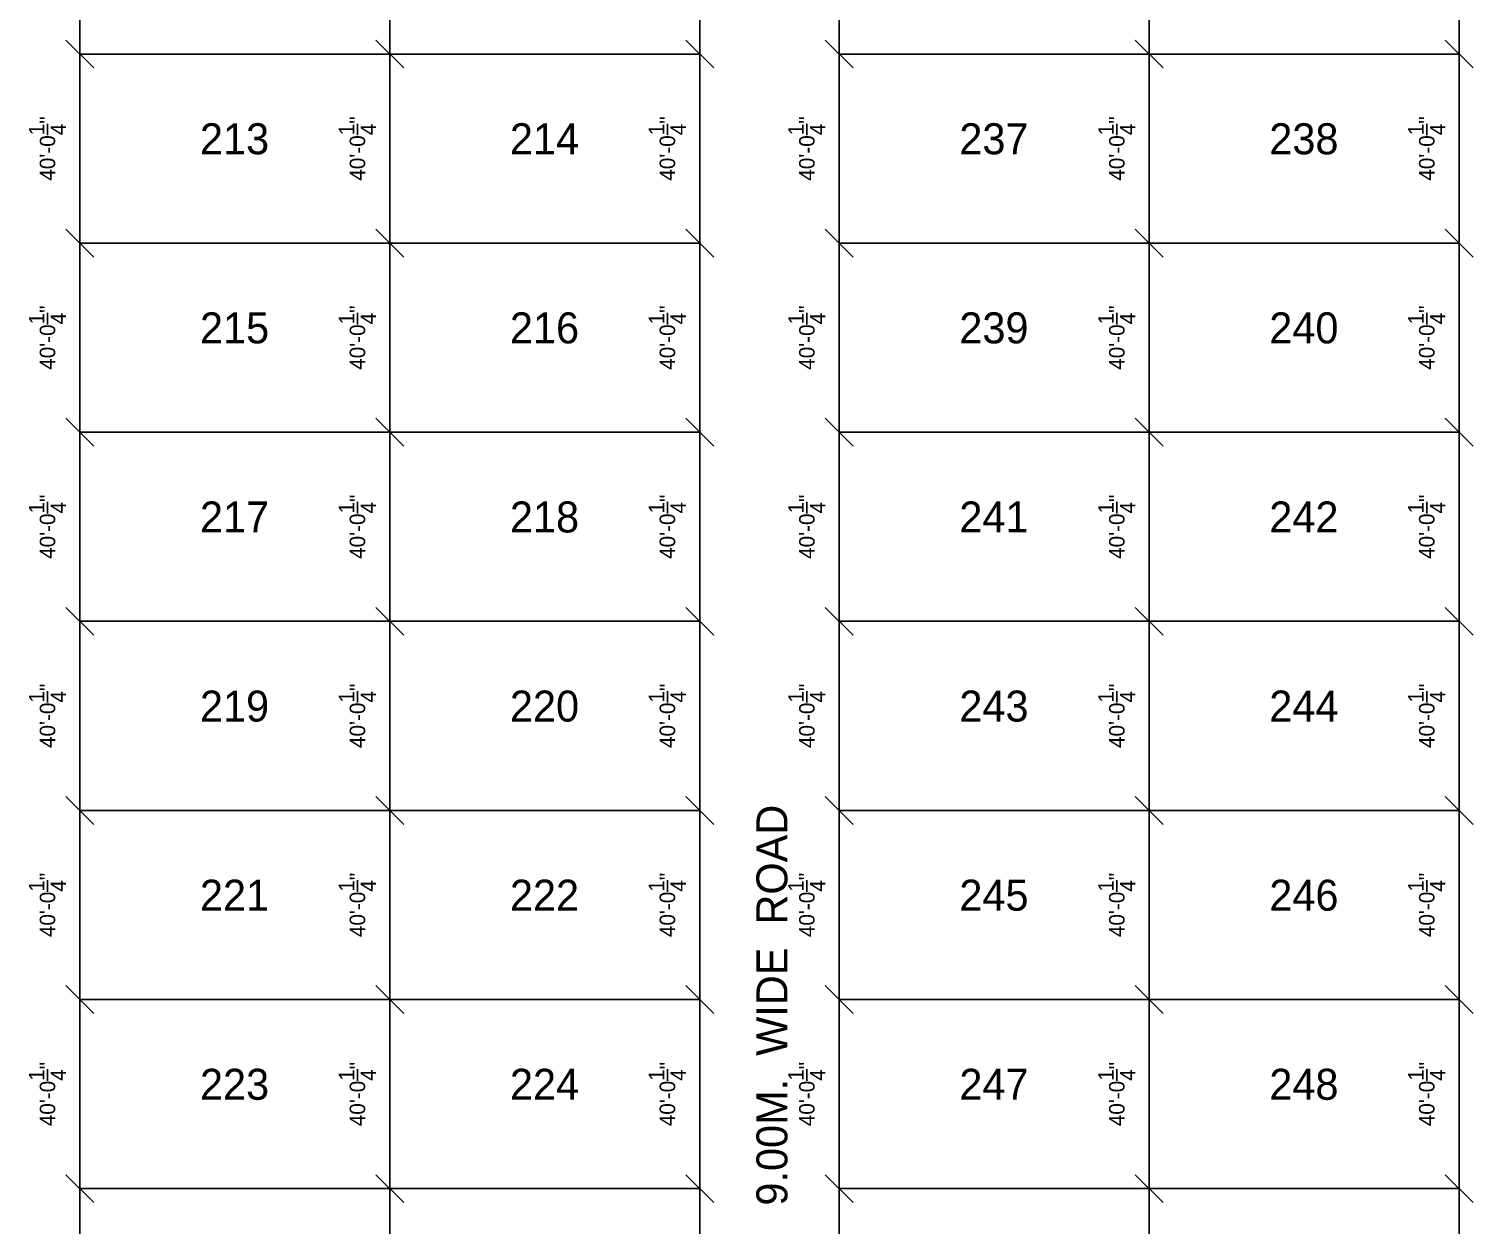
# Model space of a CAD drawing. Header units: inches. Extents: x 250 to 814, y -1477 to -285.
# Drawn here: x 544.35 to 553.67, y -846.83 to -839.11 of the extents above; entities that cross this region are included whole.
import ezdxf

# ---------------------------------------------------------------- set-up
doc = ezdxf.new("R2010")
doc.units = ezdxf.units.IN
doc.header["$MEASUREMENT"] = 0
doc.styles.get("Standard").update_dxf_attribs({"font": 'FRAMDCN.TTF', "height": 0.2})
doc.styles.add('style1', font='FRAMDCN.TTF', dxfattribs={"height": 0.1})
doc.dimstyles.new('Copy of 1000', dxfattribs={"dimtxt": 0.18, "dimasz": 0.18, "dimexe": 0.18, "dimexo": 0.0625, "dimgap": 0.09, "dimtad": 1, "dimtoh": 1, "dimlfac": 393.7, "dimzin": 0, "dimdsep": 46, "dimlunit": 4, "dimtxsty": 'Standard', "dimblk": 'OBLIQUE', "dimcen": 0.09, "dimse1": 1, "dimse2": 1, "dimadec": 0, "dimazin": 0, "dimtfac": 1, "dimtofl": 0, "dimtmove": 0, "dimatfit": 3, "dimfxl": 1, "dimtolj": 1, "dimtzin": 0, "dimarcsym": 0})

# ---------------------------------------------------------------- blocks, each defined once
blk = doc.blocks.new('_Oblique')
at = {"color": 0, "linetype": 'ByBlock', "lineweight": -2}
blk.add_line((-0.5, -0.5), (0.5, 0.5), dxfattribs=at)
blk = doc.blocks.new('*D772')
at = {"color": 0, "lineweight": -2, "transparency": 16777216}
blk.add_line((544.6781, -838.4769), (544.6781, -839.2769), dxfattribs=at)
at = {"layer": 'Defpoints', "color": 0, "transparency": 16777216}
for p in [(544.6781, -838.4769), (544.6781, -839.2769), (544.6781, -839.2769)]:
    blk.add_point(p, dxfattribs=at)
at = {"color": 0, "lineweight": -2, "transparency": 16777216, "xscale": 0.18, "yscale": 0.18, "zscale": 0.18}
for p, rotation in [((544.6781, -838.4769), 90), ((544.6781, -839.2769), 270)]:
    blk.add_blockref('_Oblique', p, dxfattribs=dict(at, rotation=rotation))
at = {"color": 0, "transparency": 16777216, "insert": (544.5363, -838.8769), "char_height": 0.1, "attachment_point": 5, "rotation": 90, "style": 'style1'}
blk.add_mtext('\\A1;26\'-3"', dxfattribs=at)
blk = doc.blocks.new('*D776')
at = {"color": 0, "lineweight": -2, "transparency": 16777216}
blk.add_line((544.6781, -839.2769), (544.6781, -840.4969), dxfattribs=at)
at = {"layer": 'Defpoints', "color": 0, "transparency": 16777216}
for p in [(544.6781, -839.2769), (544.6781, -840.4969), (544.6781, -840.4969)]:
    blk.add_point(p, dxfattribs=at)
at = {"color": 0, "lineweight": -2, "transparency": 16777216, "xscale": 0.18, "yscale": 0.18, "zscale": 0.18}
for p, rotation in [((544.6781, -839.2769), 90), ((544.6781, -840.4969), 270)]:
    blk.add_blockref('_Oblique', p, dxfattribs=dict(at, rotation=rotation))
at = {"color": 0, "transparency": 16777216, "insert": (544.469, -839.8869), "char_height": 0.1, "attachment_point": 5, "rotation": 90, "style": 'style1'}
blk.add_mtext('\\A1;40\'-0{\\H1.000000x;\\S1/4;}"', dxfattribs=at)
blk = doc.blocks.new('*D295')
at = {"color": 0, "lineweight": -2, "transparency": 16777216}
blk.add_line((546.6781, -839.2769), (546.6781, -840.4969), dxfattribs=at)
at = {"layer": 'Defpoints', "color": 0, "transparency": 16777216}
for p in [(546.6781, -839.2769), (546.6781, -840.4969), (546.6781, -840.4969)]:
    blk.add_point(p, dxfattribs=at)
at = {"color": 0, "lineweight": -2, "transparency": 16777216, "xscale": 0.18, "yscale": 0.18, "zscale": 0.18}
for p, rotation in [((546.6781, -839.2769), 90), ((546.6781, -840.4969), 270)]:
    blk.add_blockref('_Oblique', p, dxfattribs=dict(at, rotation=rotation))
at = {"color": 0, "transparency": 16777216, "insert": (546.469, -839.8869), "char_height": 0.1, "attachment_point": 5, "rotation": 90, "style": 'style1'}
blk.add_mtext('\\A1;40\'-0{\\H1.000000x;\\S1/4;}"', dxfattribs=at)
blk = doc.blocks.new('*D296')
at = {"color": 0, "lineweight": -2, "transparency": 16777216}
blk.add_line((548.6781, -839.2769), (548.6781, -840.4969), dxfattribs=at)
at = {"layer": 'Defpoints', "color": 0, "transparency": 16777216}
for p in [(548.6781, -839.2769), (548.6781, -840.4969), (548.6781, -840.4969)]:
    blk.add_point(p, dxfattribs=at)
at = {"color": 0, "lineweight": -2, "transparency": 16777216, "xscale": 0.18, "yscale": 0.18, "zscale": 0.18}
for p, rotation in [((548.6781, -839.2769), 90), ((548.6781, -840.4969), 270)]:
    blk.add_blockref('_Oblique', p, dxfattribs=dict(at, rotation=rotation))
at = {"color": 0, "transparency": 16777216, "insert": (548.469, -839.8869), "char_height": 0.1, "attachment_point": 5, "rotation": 90, "style": 'style1'}
blk.add_mtext('\\A1;40\'-0{\\H1.000000x;\\S1/4;}"', dxfattribs=at)
blk = doc.blocks.new('*D317')
at = {"color": 0, "lineweight": -2, "transparency": 16777216}
blk.add_line((544.6781, -840.4969), (544.6781, -841.7169), dxfattribs=at)
at = {"layer": 'Defpoints', "color": 0, "transparency": 16777216}
for p in [(544.6781, -840.4969), (544.6781, -841.7169), (544.6781, -841.7169)]:
    blk.add_point(p, dxfattribs=at)
at = {"color": 0, "lineweight": -2, "transparency": 16777216, "xscale": 0.18, "yscale": 0.18, "zscale": 0.18}
for p, rotation in [((544.6781, -840.4969), 90), ((544.6781, -841.7169), 270)]:
    blk.add_blockref('_Oblique', p, dxfattribs=dict(at, rotation=rotation))
at = {"color": 0, "transparency": 16777216, "insert": (544.469, -841.1069), "char_height": 0.1, "attachment_point": 5, "rotation": 90, "style": 'style1'}
blk.add_mtext('\\A1;40\'-0{\\H1.000000x;\\S1/4;}"', dxfattribs=at)
blk = doc.blocks.new('*D318')
at = {"color": 0, "lineweight": -2, "transparency": 16777216}
blk.add_line((546.6781, -840.4969), (546.6781, -841.7169), dxfattribs=at)
at = {"layer": 'Defpoints', "color": 0, "transparency": 16777216}
for p in [(546.6781, -840.4969), (546.6781, -841.7169), (546.6781, -841.7169)]:
    blk.add_point(p, dxfattribs=at)
at = {"color": 0, "lineweight": -2, "transparency": 16777216, "xscale": 0.18, "yscale": 0.18, "zscale": 0.18}
for p, rotation in [((546.6781, -840.4969), 90), ((546.6781, -841.7169), 270)]:
    blk.add_blockref('_Oblique', p, dxfattribs=dict(at, rotation=rotation))
at = {"color": 0, "transparency": 16777216, "insert": (546.469, -841.1069), "char_height": 0.1, "attachment_point": 5, "rotation": 90, "style": 'style1'}
blk.add_mtext('\\A1;40\'-0{\\H1.000000x;\\S1/4;}"', dxfattribs=at)
blk = doc.blocks.new('*D319')
at = {"color": 0, "lineweight": -2, "transparency": 16777216}
blk.add_line((548.6781, -840.4969), (548.6781, -841.7169), dxfattribs=at)
at = {"layer": 'Defpoints', "color": 0, "transparency": 16777216}
for p in [(548.6781, -840.4969), (548.6781, -841.7169), (548.6781, -841.7169)]:
    blk.add_point(p, dxfattribs=at)
at = {"color": 0, "lineweight": -2, "transparency": 16777216, "xscale": 0.18, "yscale": 0.18, "zscale": 0.18}
for p, rotation in [((548.6781, -840.4969), 90), ((548.6781, -841.7169), 270)]:
    blk.add_blockref('_Oblique', p, dxfattribs=dict(at, rotation=rotation))
at = {"color": 0, "transparency": 16777216, "insert": (548.469, -841.1069), "char_height": 0.1, "attachment_point": 5, "rotation": 90, "style": 'style1'}
blk.add_mtext('\\A1;40\'-0{\\H1.000000x;\\S1/4;}"', dxfattribs=at)
blk = doc.blocks.new('*D320')
at = {"color": 0, "lineweight": -2, "transparency": 16777216}
blk.add_line((544.6781, -841.7169), (544.6781, -842.9369), dxfattribs=at)
at = {"layer": 'Defpoints', "color": 0, "transparency": 16777216}
for p in [(544.6781, -841.7169), (544.6781, -842.9369), (544.6781, -842.9369)]:
    blk.add_point(p, dxfattribs=at)
at = {"color": 0, "lineweight": -2, "transparency": 16777216, "xscale": 0.18, "yscale": 0.18, "zscale": 0.18}
for p, rotation in [((544.6781, -841.7169), 90), ((544.6781, -842.9369), 270)]:
    blk.add_blockref('_Oblique', p, dxfattribs=dict(at, rotation=rotation))
at = {"color": 0, "transparency": 16777216, "insert": (544.469, -842.3269), "char_height": 0.1, "attachment_point": 5, "rotation": 90, "style": 'style1'}
blk.add_mtext('\\A1;40\'-0{\\H1.000000x;\\S1/4;}"', dxfattribs=at)
blk = doc.blocks.new('*D321')
at = {"color": 0, "lineweight": -2, "transparency": 16777216}
blk.add_line((546.6781, -841.7169), (546.6781, -842.9369), dxfattribs=at)
at = {"layer": 'Defpoints', "color": 0, "transparency": 16777216}
for p in [(546.6781, -841.7169), (546.6781, -842.9369), (546.6781, -842.9369)]:
    blk.add_point(p, dxfattribs=at)
at = {"color": 0, "lineweight": -2, "transparency": 16777216, "xscale": 0.18, "yscale": 0.18, "zscale": 0.18}
for p, rotation in [((546.6781, -841.7169), 90), ((546.6781, -842.9369), 270)]:
    blk.add_blockref('_Oblique', p, dxfattribs=dict(at, rotation=rotation))
at = {"color": 0, "transparency": 16777216, "insert": (546.469, -842.3269), "char_height": 0.1, "attachment_point": 5, "rotation": 90, "style": 'style1'}
blk.add_mtext('\\A1;40\'-0{\\H1.000000x;\\S1/4;}"', dxfattribs=at)
blk = doc.blocks.new('*D322')
at = {"color": 0, "lineweight": -2, "transparency": 16777216}
blk.add_line((548.6781, -841.7169), (548.6781, -842.9369), dxfattribs=at)
at = {"layer": 'Defpoints', "color": 0, "transparency": 16777216}
for p in [(548.6781, -841.7169), (548.6781, -842.9369), (548.6781, -842.9369)]:
    blk.add_point(p, dxfattribs=at)
at = {"color": 0, "lineweight": -2, "transparency": 16777216, "xscale": 0.18, "yscale": 0.18, "zscale": 0.18}
for p, rotation in [((548.6781, -841.7169), 90), ((548.6781, -842.9369), 270)]:
    blk.add_blockref('_Oblique', p, dxfattribs=dict(at, rotation=rotation))
at = {"color": 0, "transparency": 16777216, "insert": (548.469, -842.3269), "char_height": 0.1, "attachment_point": 5, "rotation": 90, "style": 'style1'}
blk.add_mtext('\\A1;40\'-0{\\H1.000000x;\\S1/4;}"', dxfattribs=at)
blk = doc.blocks.new('*D323')
at = {"color": 0, "lineweight": -2, "transparency": 16777216}
blk.add_line((544.6781, -842.9369), (544.6781, -844.1569), dxfattribs=at)
at = {"layer": 'Defpoints', "color": 0, "transparency": 16777216}
for p in [(544.6781, -842.9369), (544.6781, -844.1569), (544.6781, -844.1569)]:
    blk.add_point(p, dxfattribs=at)
at = {"color": 0, "lineweight": -2, "transparency": 16777216, "xscale": 0.18, "yscale": 0.18, "zscale": 0.18}
for p, rotation in [((544.6781, -842.9369), 90), ((544.6781, -844.1569), 270)]:
    blk.add_blockref('_Oblique', p, dxfattribs=dict(at, rotation=rotation))
at = {"color": 0, "transparency": 16777216, "insert": (544.469, -843.5469), "char_height": 0.1, "attachment_point": 5, "rotation": 90, "style": 'style1'}
blk.add_mtext('\\A1;40\'-0{\\H1.000000x;\\S1/4;}"', dxfattribs=at)
blk = doc.blocks.new('*D324')
at = {"color": 0, "lineweight": -2, "transparency": 16777216}
blk.add_line((546.6781, -842.9369), (546.6781, -844.1569), dxfattribs=at)
at = {"layer": 'Defpoints', "color": 0, "transparency": 16777216}
for p in [(546.6781, -842.9369), (546.6781, -844.1569), (546.6781, -844.1569)]:
    blk.add_point(p, dxfattribs=at)
at = {"color": 0, "lineweight": -2, "transparency": 16777216, "xscale": 0.18, "yscale": 0.18, "zscale": 0.18}
for p, rotation in [((546.6781, -842.9369), 90), ((546.6781, -844.1569), 270)]:
    blk.add_blockref('_Oblique', p, dxfattribs=dict(at, rotation=rotation))
at = {"color": 0, "transparency": 16777216, "insert": (546.469, -843.5469), "char_height": 0.1, "attachment_point": 5, "rotation": 90, "style": 'style1'}
blk.add_mtext('\\A1;40\'-0{\\H1.000000x;\\S1/4;}"', dxfattribs=at)
blk = doc.blocks.new('*D325')
at = {"color": 0, "lineweight": -2, "transparency": 16777216}
blk.add_line((548.6781, -842.9369), (548.6781, -844.1569), dxfattribs=at)
at = {"layer": 'Defpoints', "color": 0, "transparency": 16777216}
for p in [(548.6781, -842.9369), (548.6781, -844.1569), (548.6781, -844.1569)]:
    blk.add_point(p, dxfattribs=at)
at = {"color": 0, "lineweight": -2, "transparency": 16777216, "xscale": 0.18, "yscale": 0.18, "zscale": 0.18}
for p, rotation in [((548.6781, -842.9369), 90), ((548.6781, -844.1569), 270)]:
    blk.add_blockref('_Oblique', p, dxfattribs=dict(at, rotation=rotation))
at = {"color": 0, "transparency": 16777216, "insert": (548.469, -843.5469), "char_height": 0.1, "attachment_point": 5, "rotation": 90, "style": 'style1'}
blk.add_mtext('\\A1;40\'-0{\\H1.000000x;\\S1/4;}"', dxfattribs=at)
blk = doc.blocks.new('*D326')
at = {"color": 0, "lineweight": -2, "transparency": 16777216}
blk.add_line((544.6781, -844.1569), (544.6781, -845.3769), dxfattribs=at)
at = {"layer": 'Defpoints', "color": 0, "transparency": 16777216}
for p in [(544.6781, -844.1569), (544.6781, -845.3769), (544.6781, -845.3769)]:
    blk.add_point(p, dxfattribs=at)
at = {"color": 0, "lineweight": -2, "transparency": 16777216, "xscale": 0.18, "yscale": 0.18, "zscale": 0.18}
for p, rotation in [((544.6781, -844.1569), 90), ((544.6781, -845.3769), 270)]:
    blk.add_blockref('_Oblique', p, dxfattribs=dict(at, rotation=rotation))
at = {"color": 0, "transparency": 16777216, "insert": (544.469, -844.7669), "char_height": 0.1, "attachment_point": 5, "rotation": 90, "style": 'style1'}
blk.add_mtext('\\A1;40\'-0{\\H1.000000x;\\S1/4;}"', dxfattribs=at)
blk = doc.blocks.new('*D327')
at = {"color": 0, "lineweight": -2, "transparency": 16777216}
blk.add_line((546.6781, -844.1569), (546.6781, -845.3769), dxfattribs=at)
at = {"layer": 'Defpoints', "color": 0, "transparency": 16777216}
for p in [(546.6781, -844.1569), (546.6781, -845.3769), (546.6781, -845.3769)]:
    blk.add_point(p, dxfattribs=at)
at = {"color": 0, "lineweight": -2, "transparency": 16777216, "xscale": 0.18, "yscale": 0.18, "zscale": 0.18}
for p, rotation in [((546.6781, -844.1569), 90), ((546.6781, -845.3769), 270)]:
    blk.add_blockref('_Oblique', p, dxfattribs=dict(at, rotation=rotation))
at = {"color": 0, "transparency": 16777216, "insert": (546.469, -844.7669), "char_height": 0.1, "attachment_point": 5, "rotation": 90, "style": 'style1'}
blk.add_mtext('\\A1;40\'-0{\\H1.000000x;\\S1/4;}"', dxfattribs=at)
blk = doc.blocks.new('*D328')
at = {"color": 0, "lineweight": -2, "transparency": 16777216}
blk.add_line((548.6781, -844.1569), (548.6781, -845.3769), dxfattribs=at)
at = {"layer": 'Defpoints', "color": 0, "transparency": 16777216}
for p in [(548.6781, -844.1569), (548.6781, -845.3769), (548.6781, -845.3769)]:
    blk.add_point(p, dxfattribs=at)
at = {"color": 0, "lineweight": -2, "transparency": 16777216, "xscale": 0.18, "yscale": 0.18, "zscale": 0.18}
for p, rotation in [((548.6781, -844.1569), 90), ((548.6781, -845.3769), 270)]:
    blk.add_blockref('_Oblique', p, dxfattribs=dict(at, rotation=rotation))
at = {"color": 0, "transparency": 16777216, "insert": (548.469, -844.7669), "char_height": 0.1, "attachment_point": 5, "rotation": 90, "style": 'style1'}
blk.add_mtext('\\A1;40\'-0{\\H1.000000x;\\S1/4;}"', dxfattribs=at)
blk = doc.blocks.new('*D329')
at = {"color": 0, "lineweight": -2, "transparency": 16777216}
blk.add_line((544.6781, -845.3769), (544.6781, -846.5969), dxfattribs=at)
at = {"layer": 'Defpoints', "color": 0, "transparency": 16777216}
for p in [(544.6781, -845.3769), (544.6781, -846.5969), (544.6781, -846.5969)]:
    blk.add_point(p, dxfattribs=at)
at = {"color": 0, "lineweight": -2, "transparency": 16777216, "xscale": 0.18, "yscale": 0.18, "zscale": 0.18}
for p, rotation in [((544.6781, -845.3769), 90), ((544.6781, -846.5969), 270)]:
    blk.add_blockref('_Oblique', p, dxfattribs=dict(at, rotation=rotation))
at = {"color": 0, "transparency": 16777216, "insert": (544.469, -845.9869), "char_height": 0.1, "attachment_point": 5, "rotation": 90, "style": 'style1'}
blk.add_mtext('\\A1;40\'-0{\\H1.000000x;\\S1/4;}"', dxfattribs=at)
blk = doc.blocks.new('*D330')
at = {"color": 0, "lineweight": -2, "transparency": 16777216}
blk.add_line((546.6781, -845.3769), (546.6781, -846.5969), dxfattribs=at)
at = {"layer": 'Defpoints', "color": 0, "transparency": 16777216}
for p in [(546.6781, -845.3769), (546.6781, -846.5969), (546.6781, -846.5969)]:
    blk.add_point(p, dxfattribs=at)
at = {"color": 0, "lineweight": -2, "transparency": 16777216, "xscale": 0.18, "yscale": 0.18, "zscale": 0.18}
for p, rotation in [((546.6781, -845.3769), 90), ((546.6781, -846.5969), 270)]:
    blk.add_blockref('_Oblique', p, dxfattribs=dict(at, rotation=rotation))
at = {"color": 0, "transparency": 16777216, "insert": (546.469, -845.9869), "char_height": 0.1, "attachment_point": 5, "rotation": 90, "style": 'style1'}
blk.add_mtext('\\A1;40\'-0{\\H1.000000x;\\S1/4;}"', dxfattribs=at)
blk = doc.blocks.new('*D331')
at = {"color": 0, "lineweight": -2, "transparency": 16777216}
blk.add_line((548.6781, -845.3769), (548.6781, -846.5969), dxfattribs=at)
at = {"layer": 'Defpoints', "color": 0, "transparency": 16777216}
for p in [(548.6781, -845.3769), (548.6781, -846.5969), (548.6781, -846.5969)]:
    blk.add_point(p, dxfattribs=at)
at = {"color": 0, "lineweight": -2, "transparency": 16777216, "xscale": 0.18, "yscale": 0.18, "zscale": 0.18}
for p, rotation in [((548.6781, -845.3769), 90), ((548.6781, -846.5969), 270)]:
    blk.add_blockref('_Oblique', p, dxfattribs=dict(at, rotation=rotation))
at = {"color": 0, "transparency": 16777216, "insert": (548.469, -845.9869), "char_height": 0.1, "attachment_point": 5, "rotation": 90, "style": 'style1'}
blk.add_mtext('\\A1;40\'-0{\\H1.000000x;\\S1/4;}"', dxfattribs=at)
blk = doc.blocks.new('*D332')
at = {"color": 0, "lineweight": -2, "transparency": 16777216}
blk.add_line((544.6781, -846.5969), (544.6781, -847.8169), dxfattribs=at)
at = {"layer": 'Defpoints', "color": 0, "transparency": 16777216}
for p in [(544.6781, -846.5969), (544.6781, -847.8169), (544.6781, -847.8169)]:
    blk.add_point(p, dxfattribs=at)
at = {"color": 0, "lineweight": -2, "transparency": 16777216, "xscale": 0.18, "yscale": 0.18, "zscale": 0.18}
for p, rotation in [((544.6781, -846.5969), 90), ((544.6781, -847.8169), 270)]:
    blk.add_blockref('_Oblique', p, dxfattribs=dict(at, rotation=rotation))
at = {"color": 0, "transparency": 16777216, "insert": (544.469, -847.2069), "char_height": 0.1, "attachment_point": 5, "rotation": 90, "style": 'style1'}
blk.add_mtext('\\A1;40\'-0{\\H1.000000x;\\S1/4;}"', dxfattribs=at)
blk = doc.blocks.new('*D333')
at = {"color": 0, "lineweight": -2, "transparency": 16777216}
blk.add_line((546.6781, -846.5969), (546.6781, -847.8169), dxfattribs=at)
at = {"layer": 'Defpoints', "color": 0, "transparency": 16777216}
for p in [(546.6781, -846.5969), (546.6781, -847.8169), (546.6781, -847.8169)]:
    blk.add_point(p, dxfattribs=at)
at = {"color": 0, "lineweight": -2, "transparency": 16777216, "xscale": 0.18, "yscale": 0.18, "zscale": 0.18}
for p, rotation in [((546.6781, -846.5969), 90), ((546.6781, -847.8169), 270)]:
    blk.add_blockref('_Oblique', p, dxfattribs=dict(at, rotation=rotation))
at = {"color": 0, "transparency": 16777216, "insert": (546.469, -847.2069), "char_height": 0.1, "attachment_point": 5, "rotation": 90, "style": 'style1'}
blk.add_mtext('\\A1;40\'-0{\\H1.000000x;\\S1/4;}"', dxfattribs=at)
blk = doc.blocks.new('*D334')
at = {"color": 0, "lineweight": -2, "transparency": 16777216}
blk.add_line((548.6781, -846.5969), (548.6781, -847.8169), dxfattribs=at)
at = {"layer": 'Defpoints', "color": 0, "transparency": 16777216}
for p in [(548.6781, -846.5969), (548.6781, -847.8169), (548.6781, -847.8169)]:
    blk.add_point(p, dxfattribs=at)
at = {"color": 0, "lineweight": -2, "transparency": 16777216, "xscale": 0.18, "yscale": 0.18, "zscale": 0.18}
for p, rotation in [((548.6781, -846.5969), 90), ((548.6781, -847.8169), 270)]:
    blk.add_blockref('_Oblique', p, dxfattribs=dict(at, rotation=rotation))
at = {"color": 0, "transparency": 16777216, "insert": (548.469, -847.2069), "char_height": 0.1, "attachment_point": 5, "rotation": 90, "style": 'style1'}
blk.add_mtext('\\A1;40\'-0{\\H1.000000x;\\S1/4;}"', dxfattribs=at)
blk = doc.blocks.new('*D348')
at = {"color": 0, "lineweight": -2, "transparency": 16777216}
blk.add_line((549.5781, -838.3269), (549.5781, -839.2769), dxfattribs=at)
at = {"layer": 'Defpoints', "color": 0, "transparency": 16777216}
for p in [(549.5781, -838.3269), (549.5781, -839.2769), (549.5781, -839.2769)]:
    blk.add_point(p, dxfattribs=at)
at = {"color": 0, "lineweight": -2, "transparency": 16777216, "xscale": 0.18, "yscale": 0.18, "zscale": 0.18}
for p, rotation in [((549.5781, -838.3269), 90), ((549.5781, -839.2769), 270)]:
    blk.add_blockref('_Oblique', p, dxfattribs=dict(at, rotation=rotation))
at = {"color": 0, "transparency": 16777216, "insert": (549.4363, -838.7269), "char_height": 0.1, "attachment_point": 5, "rotation": 90, "style": 'style1'}
blk.add_mtext('\\A1;31\'-2"', dxfattribs=at)
blk = doc.blocks.new('*D350')
at = {"color": 0, "lineweight": -2, "transparency": 16777216}
blk.add_line((549.5781, -839.2769), (549.5781, -840.4969), dxfattribs=at)
at = {"layer": 'Defpoints', "color": 0, "transparency": 16777216}
for p in [(549.5781, -839.2769), (549.5781, -840.4969), (549.5781, -840.4969)]:
    blk.add_point(p, dxfattribs=at)
at = {"color": 0, "lineweight": -2, "transparency": 16777216, "xscale": 0.18, "yscale": 0.18, "zscale": 0.18}
for p, rotation in [((549.5781, -839.2769), 90), ((549.5781, -840.4969), 270)]:
    blk.add_blockref('_Oblique', p, dxfattribs=dict(at, rotation=rotation))
at = {"color": 0, "transparency": 16777216, "insert": (549.369, -839.8869), "char_height": 0.1, "attachment_point": 5, "rotation": 90, "style": 'style1'}
blk.add_mtext('\\A1;40\'-0{\\H1.000000x;\\S1/4;}"', dxfattribs=at)
blk = doc.blocks.new('*D351')
at = {"color": 0, "lineweight": -2, "transparency": 16777216}
blk.add_line((551.5781, -839.2769), (551.5781, -840.4969), dxfattribs=at)
at = {"layer": 'Defpoints', "color": 0, "transparency": 16777216}
for p in [(551.5781, -839.2769), (551.5781, -840.4969), (551.5781, -840.4969)]:
    blk.add_point(p, dxfattribs=at)
at = {"color": 0, "lineweight": -2, "transparency": 16777216, "xscale": 0.18, "yscale": 0.18, "zscale": 0.18}
for p, rotation in [((551.5781, -839.2769), 90), ((551.5781, -840.4969), 270)]:
    blk.add_blockref('_Oblique', p, dxfattribs=dict(at, rotation=rotation))
at = {"color": 0, "transparency": 16777216, "insert": (551.369, -839.8869), "char_height": 0.1, "attachment_point": 5, "rotation": 90, "style": 'style1'}
blk.add_mtext('\\A1;40\'-0{\\H1.000000x;\\S1/4;}"', dxfattribs=at)
blk = doc.blocks.new('*D352')
at = {"color": 0, "lineweight": -2, "transparency": 16777216}
blk.add_line((553.5781, -839.2769), (553.5781, -840.4969), dxfattribs=at)
at = {"layer": 'Defpoints', "color": 0, "transparency": 16777216}
for p in [(553.5781, -839.2769), (553.5781, -840.4969), (553.5781, -840.4969)]:
    blk.add_point(p, dxfattribs=at)
at = {"color": 0, "lineweight": -2, "transparency": 16777216, "xscale": 0.18, "yscale": 0.18, "zscale": 0.18}
for p, rotation in [((553.5781, -839.2769), 90), ((553.5781, -840.4969), 270)]:
    blk.add_blockref('_Oblique', p, dxfattribs=dict(at, rotation=rotation))
at = {"color": 0, "transparency": 16777216, "insert": (553.369, -839.8869), "char_height": 0.1, "attachment_point": 5, "rotation": 90, "style": 'style1'}
blk.add_mtext('\\A1;40\'-0{\\H1.000000x;\\S1/4;}"', dxfattribs=at)
blk = doc.blocks.new('*D355')
at = {"color": 0, "lineweight": -2, "transparency": 16777216}
blk.add_line((549.5781, -840.4969), (549.5781, -841.7169), dxfattribs=at)
at = {"layer": 'Defpoints', "color": 0, "transparency": 16777216}
for p in [(549.5781, -840.4969), (549.5781, -841.7169), (549.5781, -841.7169)]:
    blk.add_point(p, dxfattribs=at)
at = {"color": 0, "lineweight": -2, "transparency": 16777216, "xscale": 0.18, "yscale": 0.18, "zscale": 0.18}
for p, rotation in [((549.5781, -840.4969), 90), ((549.5781, -841.7169), 270)]:
    blk.add_blockref('_Oblique', p, dxfattribs=dict(at, rotation=rotation))
at = {"color": 0, "transparency": 16777216, "insert": (549.369, -841.1069), "char_height": 0.1, "attachment_point": 5, "rotation": 90, "style": 'style1'}
blk.add_mtext('\\A1;40\'-0{\\H1.000000x;\\S1/4;}"', dxfattribs=at)
blk = doc.blocks.new('*D356')
at = {"color": 0, "lineweight": -2, "transparency": 16777216}
blk.add_line((551.5781, -840.4969), (551.5781, -841.7169), dxfattribs=at)
at = {"layer": 'Defpoints', "color": 0, "transparency": 16777216}
for p in [(551.5781, -840.4969), (551.5781, -841.7169), (551.5781, -841.7169)]:
    blk.add_point(p, dxfattribs=at)
at = {"color": 0, "lineweight": -2, "transparency": 16777216, "xscale": 0.18, "yscale": 0.18, "zscale": 0.18}
for p, rotation in [((551.5781, -840.4969), 90), ((551.5781, -841.7169), 270)]:
    blk.add_blockref('_Oblique', p, dxfattribs=dict(at, rotation=rotation))
at = {"color": 0, "transparency": 16777216, "insert": (551.369, -841.1069), "char_height": 0.1, "attachment_point": 5, "rotation": 90, "style": 'style1'}
blk.add_mtext('\\A1;40\'-0{\\H1.000000x;\\S1/4;}"', dxfattribs=at)
blk = doc.blocks.new('*D357')
at = {"color": 0, "lineweight": -2, "transparency": 16777216}
blk.add_line((553.5781, -840.4969), (553.5781, -841.7169), dxfattribs=at)
at = {"layer": 'Defpoints', "color": 0, "transparency": 16777216}
for p in [(553.5781, -840.4969), (553.5781, -841.7169), (553.5781, -841.7169)]:
    blk.add_point(p, dxfattribs=at)
at = {"color": 0, "lineweight": -2, "transparency": 16777216, "xscale": 0.18, "yscale": 0.18, "zscale": 0.18}
for p, rotation in [((553.5781, -840.4969), 90), ((553.5781, -841.7169), 270)]:
    blk.add_blockref('_Oblique', p, dxfattribs=dict(at, rotation=rotation))
at = {"color": 0, "transparency": 16777216, "insert": (553.369, -841.1069), "char_height": 0.1, "attachment_point": 5, "rotation": 90, "style": 'style1'}
blk.add_mtext('\\A1;40\'-0{\\H1.000000x;\\S1/4;}"', dxfattribs=at)
blk = doc.blocks.new('*D360')
at = {"color": 0, "lineweight": -2, "transparency": 16777216}
blk.add_line((549.5781, -841.7169), (549.5781, -842.9369), dxfattribs=at)
at = {"layer": 'Defpoints', "color": 0, "transparency": 16777216}
for p in [(549.5781, -841.7169), (549.5781, -842.9369), (549.5781, -842.9369)]:
    blk.add_point(p, dxfattribs=at)
at = {"color": 0, "lineweight": -2, "transparency": 16777216, "xscale": 0.18, "yscale": 0.18, "zscale": 0.18}
for p, rotation in [((549.5781, -841.7169), 90), ((549.5781, -842.9369), 270)]:
    blk.add_blockref('_Oblique', p, dxfattribs=dict(at, rotation=rotation))
at = {"color": 0, "transparency": 16777216, "insert": (549.369, -842.3269), "char_height": 0.1, "attachment_point": 5, "rotation": 90, "style": 'style1'}
blk.add_mtext('\\A1;40\'-0{\\H1.000000x;\\S1/4;}"', dxfattribs=at)
blk = doc.blocks.new('*D361')
at = {"color": 0, "lineweight": -2, "transparency": 16777216}
blk.add_line((551.5781, -841.7169), (551.5781, -842.9369), dxfattribs=at)
at = {"layer": 'Defpoints', "color": 0, "transparency": 16777216}
for p in [(551.5781, -841.7169), (551.5781, -842.9369), (551.5781, -842.9369)]:
    blk.add_point(p, dxfattribs=at)
at = {"color": 0, "lineweight": -2, "transparency": 16777216, "xscale": 0.18, "yscale": 0.18, "zscale": 0.18}
for p, rotation in [((551.5781, -841.7169), 90), ((551.5781, -842.9369), 270)]:
    blk.add_blockref('_Oblique', p, dxfattribs=dict(at, rotation=rotation))
at = {"color": 0, "transparency": 16777216, "insert": (551.369, -842.3269), "char_height": 0.1, "attachment_point": 5, "rotation": 90, "style": 'style1'}
blk.add_mtext('\\A1;40\'-0{\\H1.000000x;\\S1/4;}"', dxfattribs=at)
blk = doc.blocks.new('*D362')
at = {"color": 0, "lineweight": -2, "transparency": 16777216}
blk.add_line((553.5781, -841.7169), (553.5781, -842.9369), dxfattribs=at)
at = {"layer": 'Defpoints', "color": 0, "transparency": 16777216}
for p in [(553.5781, -841.7169), (553.5781, -842.9369), (553.5781, -842.9369)]:
    blk.add_point(p, dxfattribs=at)
at = {"color": 0, "lineweight": -2, "transparency": 16777216, "xscale": 0.18, "yscale": 0.18, "zscale": 0.18}
for p, rotation in [((553.5781, -841.7169), 90), ((553.5781, -842.9369), 270)]:
    blk.add_blockref('_Oblique', p, dxfattribs=dict(at, rotation=rotation))
at = {"color": 0, "transparency": 16777216, "insert": (553.369, -842.3269), "char_height": 0.1, "attachment_point": 5, "rotation": 90, "style": 'style1'}
blk.add_mtext('\\A1;40\'-0{\\H1.000000x;\\S1/4;}"', dxfattribs=at)
blk = doc.blocks.new('*D365')
at = {"color": 0, "lineweight": -2, "transparency": 16777216}
blk.add_line((549.5781, -842.9369), (549.5781, -844.1569), dxfattribs=at)
at = {"layer": 'Defpoints', "color": 0, "transparency": 16777216}
for p in [(549.5781, -842.9369), (549.5781, -844.1569), (549.5781, -844.1569)]:
    blk.add_point(p, dxfattribs=at)
at = {"color": 0, "lineweight": -2, "transparency": 16777216, "xscale": 0.18, "yscale": 0.18, "zscale": 0.18}
for p, rotation in [((549.5781, -842.9369), 90), ((549.5781, -844.1569), 270)]:
    blk.add_blockref('_Oblique', p, dxfattribs=dict(at, rotation=rotation))
at = {"color": 0, "transparency": 16777216, "insert": (549.369, -843.5469), "char_height": 0.1, "attachment_point": 5, "rotation": 90, "style": 'style1'}
blk.add_mtext('\\A1;40\'-0{\\H1.000000x;\\S1/4;}"', dxfattribs=at)
blk = doc.blocks.new('*D366')
at = {"color": 0, "lineweight": -2, "transparency": 16777216}
blk.add_line((551.5781, -842.9369), (551.5781, -844.1569), dxfattribs=at)
at = {"layer": 'Defpoints', "color": 0, "transparency": 16777216}
for p in [(551.5781, -842.9369), (551.5781, -844.1569), (551.5781, -844.1569)]:
    blk.add_point(p, dxfattribs=at)
at = {"color": 0, "lineweight": -2, "transparency": 16777216, "xscale": 0.18, "yscale": 0.18, "zscale": 0.18}
for p, rotation in [((551.5781, -842.9369), 90), ((551.5781, -844.1569), 270)]:
    blk.add_blockref('_Oblique', p, dxfattribs=dict(at, rotation=rotation))
at = {"color": 0, "transparency": 16777216, "insert": (551.369, -843.5469), "char_height": 0.1, "attachment_point": 5, "rotation": 90, "style": 'style1'}
blk.add_mtext('\\A1;40\'-0{\\H1.000000x;\\S1/4;}"', dxfattribs=at)
blk = doc.blocks.new('*D367')
at = {"color": 0, "lineweight": -2, "transparency": 16777216}
blk.add_line((553.5781, -842.9369), (553.5781, -844.1569), dxfattribs=at)
at = {"layer": 'Defpoints', "color": 0, "transparency": 16777216}
for p in [(553.5781, -842.9369), (553.5781, -844.1569), (553.5781, -844.1569)]:
    blk.add_point(p, dxfattribs=at)
at = {"color": 0, "lineweight": -2, "transparency": 16777216, "xscale": 0.18, "yscale": 0.18, "zscale": 0.18}
for p, rotation in [((553.5781, -842.9369), 90), ((553.5781, -844.1569), 270)]:
    blk.add_blockref('_Oblique', p, dxfattribs=dict(at, rotation=rotation))
at = {"color": 0, "transparency": 16777216, "insert": (553.369, -843.5469), "char_height": 0.1, "attachment_point": 5, "rotation": 90, "style": 'style1'}
blk.add_mtext('\\A1;40\'-0{\\H1.000000x;\\S1/4;}"', dxfattribs=at)
blk = doc.blocks.new('*D370')
at = {"color": 0, "lineweight": -2, "transparency": 16777216}
blk.add_line((549.5781, -844.1569), (549.5781, -845.3769), dxfattribs=at)
at = {"layer": 'Defpoints', "color": 0, "transparency": 16777216}
for p in [(549.5781, -844.1569), (549.5781, -845.3769), (549.5781, -845.3769)]:
    blk.add_point(p, dxfattribs=at)
at = {"color": 0, "lineweight": -2, "transparency": 16777216, "xscale": 0.18, "yscale": 0.18, "zscale": 0.18}
for p, rotation in [((549.5781, -844.1569), 90), ((549.5781, -845.3769), 270)]:
    blk.add_blockref('_Oblique', p, dxfattribs=dict(at, rotation=rotation))
at = {"color": 0, "transparency": 16777216, "insert": (549.369, -844.7669), "char_height": 0.1, "attachment_point": 5, "rotation": 90, "style": 'style1'}
blk.add_mtext('\\A1;40\'-0{\\H1.000000x;\\S1/4;}"', dxfattribs=at)
blk = doc.blocks.new('*D371')
at = {"color": 0, "lineweight": -2, "transparency": 16777216}
blk.add_line((551.5781, -844.1569), (551.5781, -845.3769), dxfattribs=at)
at = {"layer": 'Defpoints', "color": 0, "transparency": 16777216}
for p in [(551.5781, -844.1569), (551.5781, -845.3769), (551.5781, -845.3769)]:
    blk.add_point(p, dxfattribs=at)
at = {"color": 0, "lineweight": -2, "transparency": 16777216, "xscale": 0.18, "yscale": 0.18, "zscale": 0.18}
for p, rotation in [((551.5781, -844.1569), 90), ((551.5781, -845.3769), 270)]:
    blk.add_blockref('_Oblique', p, dxfattribs=dict(at, rotation=rotation))
at = {"color": 0, "transparency": 16777216, "insert": (551.369, -844.7669), "char_height": 0.1, "attachment_point": 5, "rotation": 90, "style": 'style1'}
blk.add_mtext('\\A1;40\'-0{\\H1.000000x;\\S1/4;}"', dxfattribs=at)
blk = doc.blocks.new('*D372')
at = {"color": 0, "lineweight": -2, "transparency": 16777216}
blk.add_line((553.5781, -844.1569), (553.5781, -845.3769), dxfattribs=at)
at = {"layer": 'Defpoints', "color": 0, "transparency": 16777216}
for p in [(553.5781, -844.1569), (553.5781, -845.3769), (553.5781, -845.3769)]:
    blk.add_point(p, dxfattribs=at)
at = {"color": 0, "lineweight": -2, "transparency": 16777216, "xscale": 0.18, "yscale": 0.18, "zscale": 0.18}
for p, rotation in [((553.5781, -844.1569), 90), ((553.5781, -845.3769), 270)]:
    blk.add_blockref('_Oblique', p, dxfattribs=dict(at, rotation=rotation))
at = {"color": 0, "transparency": 16777216, "insert": (553.369, -844.7669), "char_height": 0.1, "attachment_point": 5, "rotation": 90, "style": 'style1'}
blk.add_mtext('\\A1;40\'-0{\\H1.000000x;\\S1/4;}"', dxfattribs=at)
blk = doc.blocks.new('*D375')
at = {"color": 0, "lineweight": -2, "transparency": 16777216}
blk.add_line((549.5781, -845.3769), (549.5781, -846.5969), dxfattribs=at)
at = {"layer": 'Defpoints', "color": 0, "transparency": 16777216}
for p in [(549.5781, -845.3769), (549.5781, -846.5969), (549.5781, -846.5969)]:
    blk.add_point(p, dxfattribs=at)
at = {"color": 0, "lineweight": -2, "transparency": 16777216, "xscale": 0.18, "yscale": 0.18, "zscale": 0.18}
for p, rotation in [((549.5781, -845.3769), 90), ((549.5781, -846.5969), 270)]:
    blk.add_blockref('_Oblique', p, dxfattribs=dict(at, rotation=rotation))
at = {"color": 0, "transparency": 16777216, "insert": (549.369, -845.9869), "char_height": 0.1, "attachment_point": 5, "rotation": 90, "style": 'style1'}
blk.add_mtext('\\A1;40\'-0{\\H1.000000x;\\S1/4;}"', dxfattribs=at)
blk = doc.blocks.new('*D376')
at = {"color": 0, "lineweight": -2, "transparency": 16777216}
blk.add_line((551.5781, -845.3769), (551.5781, -846.5969), dxfattribs=at)
at = {"layer": 'Defpoints', "color": 0, "transparency": 16777216}
for p in [(551.5781, -845.3769), (551.5781, -846.5969), (551.5781, -846.5969)]:
    blk.add_point(p, dxfattribs=at)
at = {"color": 0, "lineweight": -2, "transparency": 16777216, "xscale": 0.18, "yscale": 0.18, "zscale": 0.18}
for p, rotation in [((551.5781, -845.3769), 90), ((551.5781, -846.5969), 270)]:
    blk.add_blockref('_Oblique', p, dxfattribs=dict(at, rotation=rotation))
at = {"color": 0, "transparency": 16777216, "insert": (551.369, -845.9869), "char_height": 0.1, "attachment_point": 5, "rotation": 90, "style": 'style1'}
blk.add_mtext('\\A1;40\'-0{\\H1.000000x;\\S1/4;}"', dxfattribs=at)
blk = doc.blocks.new('*D377')
at = {"color": 0, "lineweight": -2, "transparency": 16777216}
blk.add_line((553.5781, -845.3769), (553.5781, -846.5969), dxfattribs=at)
at = {"layer": 'Defpoints', "color": 0, "transparency": 16777216}
for p in [(553.5781, -845.3769), (553.5781, -846.5969), (553.5781, -846.5969)]:
    blk.add_point(p, dxfattribs=at)
at = {"color": 0, "lineweight": -2, "transparency": 16777216, "xscale": 0.18, "yscale": 0.18, "zscale": 0.18}
for p, rotation in [((553.5781, -845.3769), 90), ((553.5781, -846.5969), 270)]:
    blk.add_blockref('_Oblique', p, dxfattribs=dict(at, rotation=rotation))
at = {"color": 0, "transparency": 16777216, "insert": (553.369, -845.9869), "char_height": 0.1, "attachment_point": 5, "rotation": 90, "style": 'style1'}
blk.add_mtext('\\A1;40\'-0{\\H1.000000x;\\S1/4;}"', dxfattribs=at)
blk = doc.blocks.new('*D380')
at = {"color": 0, "lineweight": -2, "transparency": 16777216}
blk.add_line((549.5781, -846.5969), (549.5781, -847.8169), dxfattribs=at)
at = {"layer": 'Defpoints', "color": 0, "transparency": 16777216}
for p in [(549.5781, -846.5969), (549.5781, -847.8169), (549.5781, -847.8169)]:
    blk.add_point(p, dxfattribs=at)
at = {"color": 0, "lineweight": -2, "transparency": 16777216, "xscale": 0.18, "yscale": 0.18, "zscale": 0.18}
for p, rotation in [((549.5781, -846.5969), 90), ((549.5781, -847.8169), 270)]:
    blk.add_blockref('_Oblique', p, dxfattribs=dict(at, rotation=rotation))
at = {"color": 0, "transparency": 16777216, "insert": (549.369, -847.2069), "char_height": 0.1, "attachment_point": 5, "rotation": 90, "style": 'style1'}
blk.add_mtext('\\A1;40\'-0{\\H1.000000x;\\S1/4;}"', dxfattribs=at)
blk = doc.blocks.new('*D381')
at = {"color": 0, "lineweight": -2, "transparency": 16777216}
blk.add_line((551.5781, -846.5969), (551.5781, -847.8169), dxfattribs=at)
at = {"layer": 'Defpoints', "color": 0, "transparency": 16777216}
for p in [(551.5781, -846.5969), (551.5781, -847.8169), (551.5781, -847.8169)]:
    blk.add_point(p, dxfattribs=at)
at = {"color": 0, "lineweight": -2, "transparency": 16777216, "xscale": 0.18, "yscale": 0.18, "zscale": 0.18}
for p, rotation in [((551.5781, -846.5969), 90), ((551.5781, -847.8169), 270)]:
    blk.add_blockref('_Oblique', p, dxfattribs=dict(at, rotation=rotation))
at = {"color": 0, "transparency": 16777216, "insert": (551.369, -847.2069), "char_height": 0.1, "attachment_point": 5, "rotation": 90, "style": 'style1'}
blk.add_mtext('\\A1;40\'-0{\\H1.000000x;\\S1/4;}"', dxfattribs=at)
blk = doc.blocks.new('*D382')
at = {"color": 0, "lineweight": -2, "transparency": 16777216}
blk.add_line((553.5781, -846.5969), (553.5781, -847.8169), dxfattribs=at)
at = {"layer": 'Defpoints', "color": 0, "transparency": 16777216}
for p in [(553.5781, -846.5969), (553.5781, -847.8169), (553.5781, -847.8169)]:
    blk.add_point(p, dxfattribs=at)
at = {"color": 0, "lineweight": -2, "transparency": 16777216, "xscale": 0.18, "yscale": 0.18, "zscale": 0.18}
for p, rotation in [((553.5781, -846.5969), 90), ((553.5781, -847.8169), 270)]:
    blk.add_blockref('_Oblique', p, dxfattribs=dict(at, rotation=rotation))
at = {"color": 0, "transparency": 16777216, "insert": (553.369, -847.2069), "char_height": 0.1, "attachment_point": 5, "rotation": 90, "style": 'style1'}
blk.add_mtext('\\A1;40\'-0{\\H1.000000x;\\S1/4;}"', dxfattribs=at)
blk = doc.blocks.new('1234')
at = {"color": 1}
for p, q in [((546.678091, -837.876861), (546.678091, -852.876861)), ((551.578091, -837.876861), (551.578091, -852.876861)), ((548.678091, -838.326861), (548.678091, -852.426861)), ((549.578091, -838.326861), (549.578091, -852.426861)), ((553.578091, -838.326861), (553.578091, -852.426861)), ((544.678091, -838.476861), (544.678091, -852.276861)), ((544.678091, -839.276861), (548.678091, -839.276861)), ((549.578091, -839.276861), (553.578091, -839.276861)), ((544.678091, -840.496861), (548.678091, -840.496861)), ((549.578091, -840.496861), (553.578091, -840.496861)), ((544.678091, -841.716861), (548.678091, -841.716861)), ((549.578091, -841.716861), (553.578091, -841.716861)), ((544.678091, -842.936861), (548.678091, -842.936861)), ((549.578091, -842.936861), (553.578091, -842.936861)), ((544.678091, -844.156861), (548.678091, -844.156861)), ((549.578091, -844.156861), (553.578091, -844.156861)), ((544.678091, -845.376861), (548.678091, -845.376861)), ((549.578091, -845.376861), (553.578091, -845.376861)), ((544.678091, -846.596861), (548.678091, -846.596861)), ((549.578091, -846.596861), (553.578091, -846.596861))]:
    blk.add_line(p, q, dxfattribs=at)
at = {"color": 1, "char_height": 0.2, "width": 1.17971751, "attachment_point": 2}
for s, insert in [('213', (545.676102, -839.723739)), ('214', (547.676102, -839.723739)), ('237', (550.576102, -839.723739)), ('238', (552.576102, -839.723739)), ('215', (545.676102, -840.943739)), ('216', (547.676102, -840.943739)), ('239', (550.576102, -840.943739)), ('240', (552.576102, -840.943739)), ('217', (545.676102, -842.163739)), ('218', (547.676102, -842.163739)), ('241', (550.576102, -842.163739)), ('242', (552.576102, -842.163739)), ('219', (545.676102, -843.383739)), ('220', (547.676102, -843.383739)), ('243', (550.576102, -843.383739)), ('244', (552.576102, -843.383739)), ('221', (545.676102, -844.603739)), ('222', (547.676102, -844.603739)), ('245', (550.576102, -844.603739)), ('246', (552.576102, -844.603739)), ('223', (545.676102, -845.823739)), ('224', (547.676102, -845.823739)), ('247', (550.576102, -845.823739)), ('248', (552.576102, -845.823739))]:
    blk.add_mtext(s, dxfattribs=dict(at, insert=insert))
at = {"insert": (549.043465, -845.413341), "char_height": 0.2, "width": 4.31634683, "attachment_point": 2, "rotation": 90}
blk.add_mtext('9.00M.  WIDE  ROAD', dxfattribs=at)
at = {"color": 4}
for base, p1, p2, picture, middle in [((549.5780908221, -839.2768608556), (549.5780908221, -838.3268608556), (549.5780908221, -839.2768608556), '*D348', (549.5780908221, -838.7268608556)), ((544.678091, -839.276861), (544.678091, -838.476861), (544.678091, -839.276861), '*D772', (544.678091, -838.876861))]:
    dim = blk.add_linear_dim(base=base, p1=p1, p2=p2, angle=90, dimstyle='Copy of 1000', override={"dimtxsty": 'style1'}, dxfattribs=at)
    dim.commit()
    dim.dimension.update_dxf_attribs({"geometry": picture, "text_midpoint": middle, "dimtype": 128})
for p1, p2, picture, middle in [((544.678091, -839.276861), (544.678091, -840.496861), '*D776', (544.469043, -839.886861)), ((546.678091, -839.276861), (546.678091, -840.496861), '*D295', (546.469043, -839.886861)), ((548.678091, -839.276861), (548.678091, -840.496861), '*D296', (548.469043, -839.886861)), ((549.578091, -839.276861), (549.578091, -840.496861), '*D350', (549.369043, -839.886861)), ((551.578091, -839.276861), (551.578091, -840.496861), '*D351', (551.369043, -839.886861)), ((553.578091, -839.276861), (553.578091, -840.496861), '*D352', (553.369043, -839.886861)), ((544.678091, -840.496861), (544.678091, -841.716861), '*D317', (544.469043, -841.106861)), ((546.678091, -840.496861), (546.678091, -841.716861), '*D318', (546.469043, -841.106861)), ((548.678091, -840.496861), (548.678091, -841.716861), '*D319', (548.469043, -841.106861)), ((549.578091, -840.496861), (549.578091, -841.716861), '*D355', (549.369043, -841.106861)), ((551.578091, -840.496861), (551.578091, -841.716861), '*D356', (551.369043, -841.106861)), ((553.578091, -840.496861), (553.578091, -841.716861), '*D357', (553.369043, -841.106861)), ((544.678091, -841.716861), (544.678091, -842.936861), '*D320', (544.469043, -842.326861)), ((546.678091, -841.716861), (546.678091, -842.936861), '*D321', (546.469043, -842.326861)), ((548.678091, -841.716861), (548.678091, -842.936861), '*D322', (548.469043, -842.326861)), ((549.578091, -841.716861), (549.578091, -842.936861), '*D360', (549.369043, -842.326861)), ((551.578091, -841.716861), (551.578091, -842.936861), '*D361', (551.369043, -842.326861)), ((553.578091, -841.716861), (553.578091, -842.936861), '*D362', (553.369043, -842.326861)), ((544.678091, -842.936861), (544.678091, -844.156861), '*D323', (544.469043, -843.546861)), ((546.678091, -842.936861), (546.678091, -844.156861), '*D324', (546.469043, -843.546861)), ((548.678091, -842.936861), (548.678091, -844.156861), '*D325', (548.469043, -843.546861)), ((549.578091, -842.936861), (549.578091, -844.156861), '*D365', (549.369043, -843.546861)), ((551.578091, -842.936861), (551.578091, -844.156861), '*D366', (551.369043, -843.546861)), ((553.578091, -842.936861), (553.578091, -844.156861), '*D367', (553.369043, -843.546861)), ((544.678091, -844.156861), (544.678091, -845.376861), '*D326', (544.469043, -844.766861)), ((546.678091, -844.156861), (546.678091, -845.376861), '*D327', (546.469043, -844.766861)), ((548.678091, -844.156861), (548.678091, -845.376861), '*D328', (548.469043, -844.766861)), ((549.578091, -844.156861), (549.578091, -845.376861), '*D370', (549.369043, -844.766861)), ((551.578091, -844.156861), (551.578091, -845.376861), '*D371', (551.369043, -844.766861)), ((553.578091, -844.156861), (553.578091, -845.376861), '*D372', (553.369043, -844.766861)), ((544.678091, -845.376861), (544.678091, -846.596861), '*D329', (544.469043, -845.986861)), ((546.678091, -845.376861), (546.678091, -846.596861), '*D330', (546.469043, -845.986861)), ((548.678091, -845.376861), (548.678091, -846.596861), '*D331', (548.469043, -845.986861)), ((549.578091, -845.376861), (549.578091, -846.596861), '*D375', (549.369043, -845.986861)), ((551.578091, -845.376861), (551.578091, -846.596861), '*D376', (551.369043, -845.986861)), ((553.578091, -845.376861), (553.578091, -846.596861), '*D377', (553.369043, -845.986861)), ((544.678091, -846.596861), (544.678091, -847.816861), '*D332', (544.469043, -847.206861)), ((546.678091, -846.596861), (546.678091, -847.816861), '*D333', (546.469043, -847.206861)), ((548.678091, -846.596861), (548.678091, -847.816861), '*D334', (548.469043, -847.206861)), ((549.578091, -846.596861), (549.578091, -847.816861), '*D380', (549.369043, -847.206861)), ((551.578091, -846.596861), (551.578091, -847.816861), '*D381', (551.369043, -847.206861)), ((553.578091, -846.596861), (553.578091, -847.816861), '*D382', (553.369043, -847.206861))]:
    dim = blk.add_aligned_dim(p1=p1, p2=p2, distance=0, dimstyle='Copy of 1000', override={"dimtxsty": 'style1'}, dxfattribs=at)
    dim.commit()
    dim.dimension.update_dxf_attribs({"geometry": picture, "text_midpoint": middle})

msp = doc.modelspace()

# ---------------------------------------------------------------- block references
at = {"color": 4}
msp.add_blockref('1234', (0, 0), dxfattribs=at)

doc.saveas('drawing.dxf')
